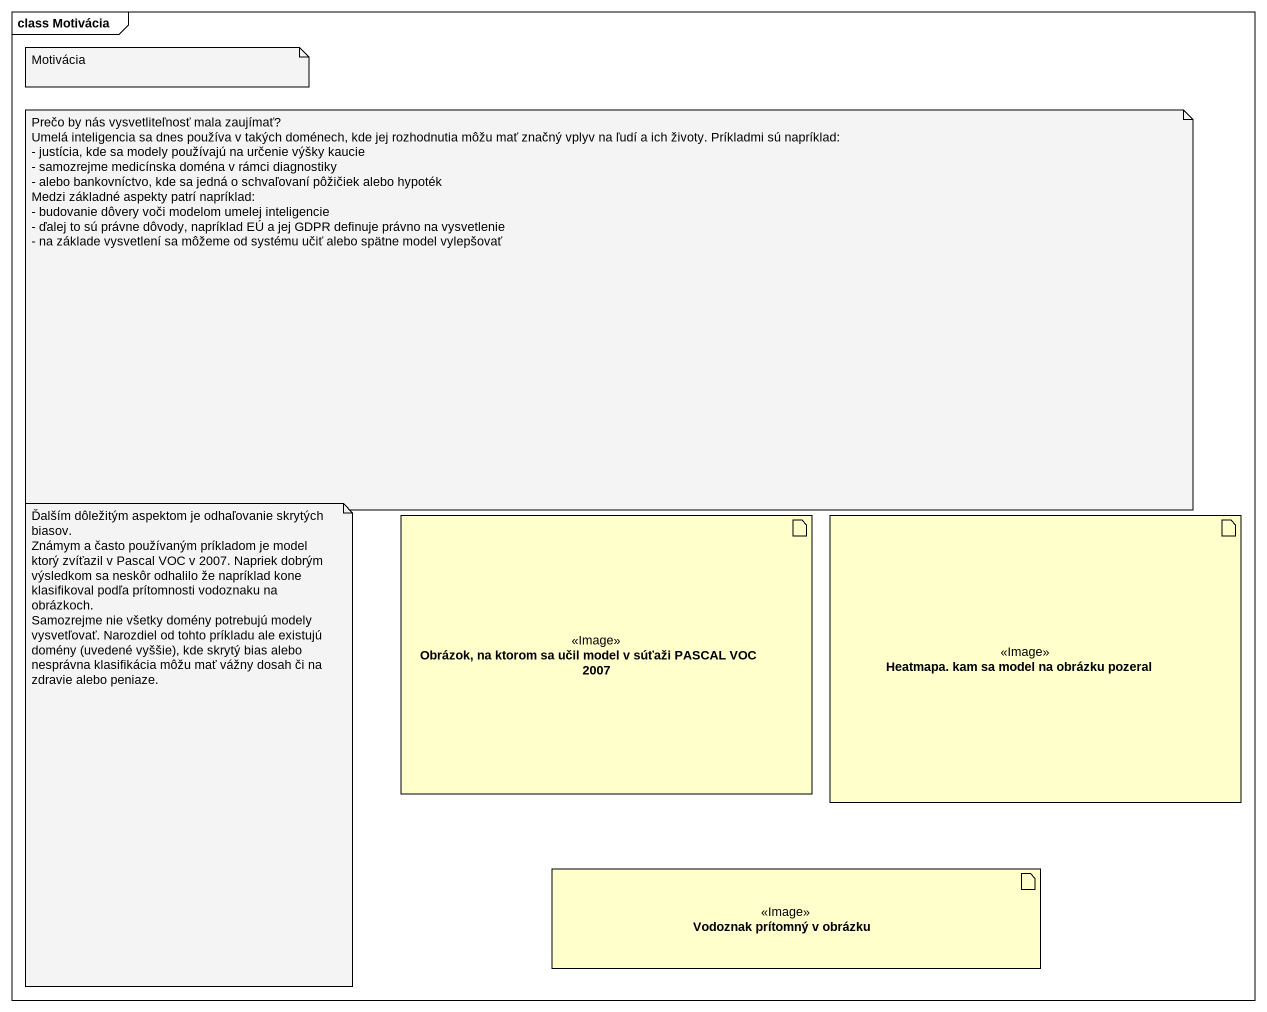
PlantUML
@startuml
mainframe class Motivácia
artifact "Obrázok, na ktorom sa učil model v súťaži PASCAL VOC 2007" as Obrázok_na_ktorom_sa_učil <<Image>>
artifact "Heatmapa. kam sa model na obrázku pozeral" as Heatmapa_kam_sa_model_na <<Image>>
artifact "Vodoznak prítomný v obrázku" as Vodoznak_prítomný_v_obrázku <<Image>>
note as N1
  Motivácia
end note
note as N2
  Prečo by nás vysvetliteľnosť mala zaujímať?
  Umelá inteligencia sa dnes používa v takých doménech, kde jej rozhodnutia môžu mať značný vplyv na ľudí a ich životy. Príkladmi sú napríklad:
  - justícia, kde sa modely používajú na určenie výšky kaucie
  - samozrejme medicínska doména v rámci diagnostiky
  - alebo bankovníctvo, kde sa jedná o schvaľovaní pôžičiek alebo hypoték
  Medzi základné aspekty patrí napríklad:
  - budovanie dôvery voči modelom umelej inteligencie
  - ďalej to sú právne dôvody, napríklad EÚ a jej GDPR definuje právno na vysvetlenie
  - na základe vysvetlení sa môžeme od systému učiť alebo spätne model vylepšovať
end note
note as N3
  Ďalším dôležitým aspektom je odhaľovanie skrytých biasov.
  Známym a často používaným príkladom je model ktorý zvíťazil v Pascal VOC v 2007. Napriek dobrým výsledkom sa neskôr odhalilo že napríklad kone klasifikoval podľa prítomnosti vodoznaku na obrázkoch.
  Samozrejme nie všetky domény potrebujú modely vysvetľovať. Narozdiel od tohto príkladu ale existujú domény (uvedené vyššie), kde skrytý bias alebo nesprávna klasifikácia môžu mať vážny dosah či na zdravie alebo peniaze.
end note
@enduml
